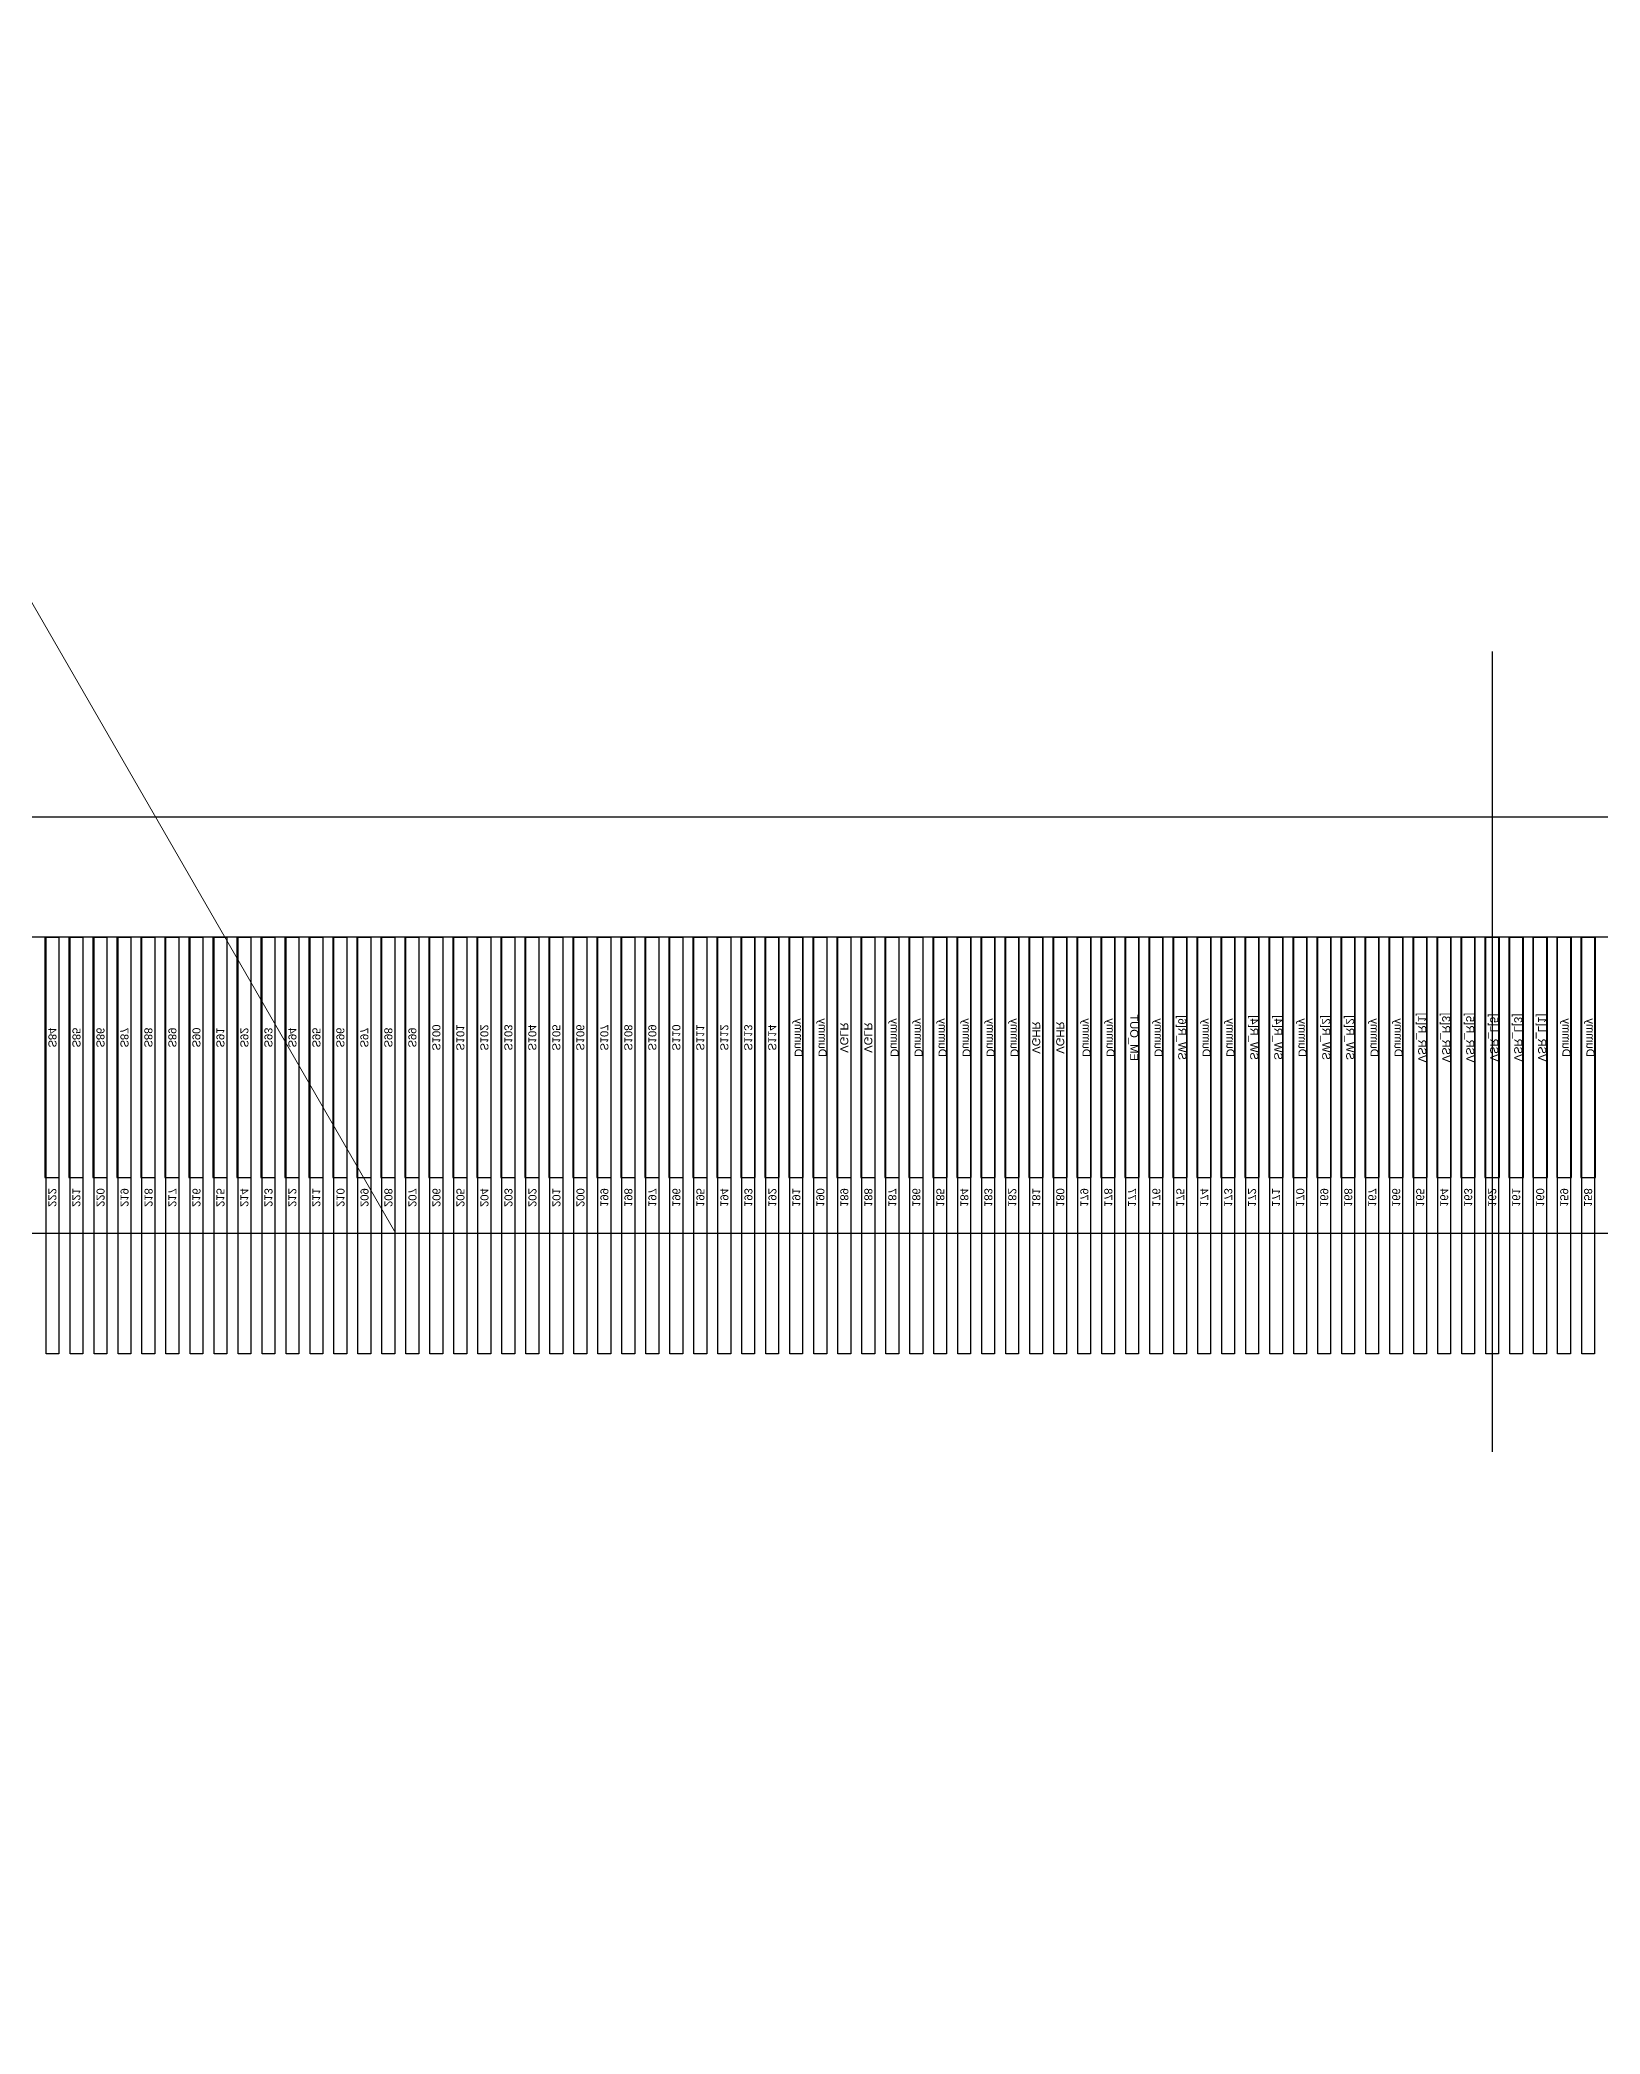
# Model space of a CAD drawing. Header units: inches. Extents: x 1765 to 5217, y -1519 to 441.
# Drawn here: x 4135.286 to 4137.236, y -1299.16 to -1296.668 of the extents above; entities that cross this region are included whole.
import ezdxf
from ezdxf.enums import TextEntityAlignment as Align

# ---------------------------------------------------------------- set-up
doc = ezdxf.new("R2010")
doc.units = ezdxf.units.IN
doc.header["$MEASUREMENT"] = 0
doc.linetypes.add('ACISOTGB', pattern=[9, 4, -1, 1, -1, 1, -1])
doc.layers.add('DIM', color=3, linetype='Continuous', lineweight=15)
doc.styles.add('MBC_Arial_Font', font='arial.ttf', dxfattribs={"width": 0.8})

msp = doc.modelspace()

# ---------------------------------------------------------------- hatches: boundary and pattern name
at = {"layer": 'DIM'}
h = msp.add_hatch(dxfattribs=at)
h.set_pattern_fill('HONEY', color=256, style=0)
h.set_pattern_definition([(0, (6241.1135, -2365.6452), (4.7625, 2.74963), [3.175, -6.35]), (120, (6241.1135, -2365.6452), (-4.7624994, 2.749631), [3.175, -6.35]), (60, (6241.1135, -2365.6452), (6e-07, 5.499261), [-6.35, 3.175])])
edge = h.paths.add_edge_path()
edge.add_line((4154.4949, -1263.4445), (4154.4949, -1289.1595))
edge.add_arc((4145.4949, -1289.1595), 9, -90, 0, ccw=False)
edge.add_line((4145.4949, -1298.1595), (4128.7079, -1298.1595))
edge.add_arc((4128.7079, -1289.1595), 9, 180, 270, ccw=False)
edge.add_line((4119.7079, -1289.1595), (4119.7079, -1263.4445))
edge.add_arc((4128.1279, -1263.4445), 8.42, 90, 180, ccw=False)
edge.add_line((4128.1279, -1255.0245), (4146.0749, -1255.0245))
edge.add_arc((4146.0749, -1263.4445), 8.42, 0, 90, ccw=False)

# ---------------------------------------------------------------- linework, layer by layer
at = {"color": 1, "linetype": 'ACISOTGB'}
msp.add_line((4137.1014, -1247.4324), (4137.1014, -1306.7349), dxfattribs=at)
msp.add_line((4137.1014, -1247.4324), (4137.1014, -1306.7349), dxfattribs=at)
msp.add_line((4148.5098, -1297.6395), (4125.693, -1297.6395))
msp.add_line((4148.5098, -1297.6395), (4125.693, -1297.6395))
msp.add_lwpolyline([(4154.4949, -1263.4445), (4154.4949, -1289.1595, -0.414214), (4145.4949, -1298.1595), (4128.7079, -1298.1595, -0.414214), (4119.7079, -1289.1595), (4119.7079, -1263.4445, -0.414214), (4128.1279, -1255.0245), (4146.0749, -1255.0245, -0.414214)], format="xyb", close=True)
msp.add_lwpolyline([(4154.4949, -1263.4445), (4154.4949, -1289.1595, -0.414214), (4145.4949, -1298.1595), (4128.7079, -1298.1595, -0.414214), (4119.7079, -1289.1595), (4119.7079, -1263.4445, -0.414214), (4128.1279, -1255.0245), (4146.0749, -1255.0245, -0.414214)], format="xyb", close=True)
msp.add_lwpolyline([(4142.2404, -1297.7895), (4131.9624, -1297.7895, 0.414214), (4131.7624, -1297.9895), (4131.7624, -1298.1403, 0.254671), (4131.8539, -1298.3083), (4132.1619, -1298.5072, -0.254671), (4132.2992, -1298.7592), (4132.2992, -1300.1887, -0.315299), (4132.1018, -1300.4706), (4131.6888, -1300.6209, 0.315299), (4131.4914, -1300.9028), (4131.4914, -1304.3102, -0.263643), (4131.3455, -1304.5675), (4129.9536, -1305.4013, 0.263643), (4129.8564, -1305.5729), (4129.8564, -1307.6669, 0.414214), (4130.0564, -1307.8669), (4144.1464, -1307.8669, 0.414214)], format="xyb")
at = {"color": 2}
for points in [[(4135.3104, -1297.7895), (4135.2924, -1297.7895), (4135.2924, -1298.0895), (4135.3104, -1298.0895)], [(4135.3104, -1297.7895), (4135.2924, -1297.7895), (4135.2924, -1298.0895), (4135.3104, -1298.0895)], [(4135.3404, -1297.7895), (4135.3224, -1297.7895), (4135.3224, -1298.0895), (4135.3404, -1298.0895)], [(4135.3404, -1297.7895), (4135.3224, -1297.7895), (4135.3224, -1298.0895), (4135.3404, -1298.0895)], [(4135.3704, -1297.7895), (4135.3524, -1297.7895), (4135.3524, -1298.0895), (4135.3704, -1298.0895)], [(4135.3704, -1297.7895), (4135.3524, -1297.7895), (4135.3524, -1298.0895), (4135.3704, -1298.0895)], [(4135.4004, -1297.7895), (4135.3824, -1297.7895), (4135.3824, -1298.0895), (4135.4004, -1298.0895)], [(4135.4004, -1297.7895), (4135.3824, -1297.7895), (4135.3824, -1298.0895), (4135.4004, -1298.0895)], [(4135.4304, -1297.7895), (4135.4124, -1297.7895), (4135.4124, -1298.0895), (4135.4304, -1298.0895)], [(4135.4304, -1297.7895), (4135.4124, -1297.7895), (4135.4124, -1298.0895), (4135.4304, -1298.0895)], [(4135.4604, -1297.7895), (4135.4424, -1297.7895), (4135.4424, -1298.0895), (4135.4604, -1298.0895)], [(4135.4604, -1297.7895), (4135.4424, -1297.7895), (4135.4424, -1298.0895), (4135.4604, -1298.0895)], [(4135.4904, -1297.7895), (4135.4724, -1297.7895), (4135.4724, -1298.0895), (4135.4904, -1298.0895)], [(4135.4904, -1297.7895), (4135.4724, -1297.7895), (4135.4724, -1298.0895), (4135.4904, -1298.0895)], [(4135.5204, -1297.7895), (4135.5024, -1297.7895), (4135.5024, -1298.0895), (4135.5204, -1298.0895)], [(4135.5204, -1297.7895), (4135.5024, -1297.7895), (4135.5024, -1298.0895), (4135.5204, -1298.0895)], [(4135.5504, -1297.7895), (4135.5324, -1297.7895), (4135.5324, -1298.0895), (4135.5504, -1298.0895)], [(4135.5504, -1297.7895), (4135.5324, -1297.7895), (4135.5324, -1298.0895), (4135.5504, -1298.0895)], [(4135.5804, -1297.7895), (4135.5624, -1297.7895), (4135.5624, -1298.0895), (4135.5804, -1298.0895)], [(4135.5804, -1297.7895), (4135.5624, -1297.7895), (4135.5624, -1298.0895), (4135.5804, -1298.0895)], [(4135.6104, -1297.7895), (4135.5924, -1297.7895), (4135.5924, -1298.0895), (4135.6104, -1298.0895)], [(4135.6104, -1297.7895), (4135.5924, -1297.7895), (4135.5924, -1298.0895), (4135.6104, -1298.0895)], [(4135.6404, -1297.7895), (4135.6224, -1297.7895), (4135.6224, -1298.0895), (4135.6404, -1298.0895)], [(4135.6404, -1297.7895), (4135.6224, -1297.7895), (4135.6224, -1298.0895), (4135.6404, -1298.0895)], [(4135.6704, -1297.7895), (4135.6524, -1297.7895), (4135.6524, -1298.0895), (4135.6704, -1298.0895)], [(4135.6704, -1297.7895), (4135.6524, -1297.7895), (4135.6524, -1298.0895), (4135.6704, -1298.0895)], [(4135.7004, -1297.7895), (4135.6824, -1297.7895), (4135.6824, -1298.0895), (4135.7004, -1298.0895)], [(4135.7004, -1297.7895), (4135.6824, -1297.7895), (4135.6824, -1298.0895), (4135.7004, -1298.0895)], [(4135.7304, -1297.7895), (4135.7124, -1297.7895), (4135.7124, -1298.0895), (4135.7304, -1298.0895)], [(4135.7304, -1297.7895), (4135.7124, -1297.7895), (4135.7124, -1298.0895), (4135.7304, -1298.0895)], [(4135.7604, -1297.7895), (4135.7424, -1297.7895), (4135.7424, -1298.0895), (4135.7604, -1298.0895)], [(4135.7604, -1297.7895), (4135.7424, -1297.7895), (4135.7424, -1298.0895), (4135.7604, -1298.0895)], [(4135.7904, -1297.7895), (4135.7724, -1297.7895), (4135.7724, -1298.0895), (4135.7904, -1298.0895)], [(4135.7904, -1297.7895), (4135.7724, -1297.7895), (4135.7724, -1298.0895), (4135.7904, -1298.0895)], [(4135.8204, -1297.7895), (4135.8024, -1297.7895), (4135.8024, -1298.0895), (4135.8204, -1298.0895)], [(4135.8204, -1297.7895), (4135.8024, -1297.7895), (4135.8024, -1298.0895), (4135.8204, -1298.0895)], [(4135.8504, -1297.7895), (4135.8324, -1297.7895), (4135.8324, -1298.0895), (4135.8504, -1298.0895)], [(4135.8504, -1297.7895), (4135.8324, -1297.7895), (4135.8324, -1298.0895), (4135.8504, -1298.0895)], [(4135.8804, -1297.7895), (4135.8624, -1297.7895), (4135.8624, -1298.0895), (4135.8804, -1298.0895)], [(4135.8804, -1297.7895), (4135.8624, -1297.7895), (4135.8624, -1298.0895), (4135.8804, -1298.0895)], [(4135.9104, -1297.7895), (4135.8924, -1297.7895), (4135.8924, -1298.0895), (4135.9104, -1298.0895)], [(4135.9104, -1297.7895), (4135.8924, -1297.7895), (4135.8924, -1298.0895), (4135.9104, -1298.0895)], [(4135.9404, -1297.7895), (4135.9224, -1297.7895), (4135.9224, -1298.0895), (4135.9404, -1298.0895)], [(4135.9404, -1297.7895), (4135.9224, -1297.7895), (4135.9224, -1298.0895), (4135.9404, -1298.0895)], [(4135.9704, -1297.7895), (4135.9524, -1297.7895), (4135.9524, -1298.0895), (4135.9704, -1298.0895)], [(4135.9704, -1297.7895), (4135.9524, -1297.7895), (4135.9524, -1298.0895), (4135.9704, -1298.0895)], [(4136.0004, -1297.7895), (4135.9824, -1297.7895), (4135.9824, -1298.0895), (4136.0004, -1298.0895)], [(4136.0004, -1297.7895), (4135.9824, -1297.7895), (4135.9824, -1298.0895), (4136.0004, -1298.0895)], [(4136.0304, -1297.7895), (4136.0124, -1297.7895), (4136.0124, -1298.0895), (4136.0304, -1298.0895)], [(4136.0304, -1297.7895), (4136.0124, -1297.7895), (4136.0124, -1298.0895), (4136.0304, -1298.0895)], [(4136.0604, -1297.7895), (4136.0424, -1297.7895), (4136.0424, -1298.0895), (4136.0604, -1298.0895)], [(4136.0604, -1297.7895), (4136.0424, -1297.7895), (4136.0424, -1298.0895), (4136.0604, -1298.0895)], [(4136.0904, -1297.7895), (4136.0724, -1297.7895), (4136.0724, -1298.0895), (4136.0904, -1298.0895)], [(4136.0904, -1297.7895), (4136.0724, -1297.7895), (4136.0724, -1298.0895), (4136.0904, -1298.0895)], [(4136.1204, -1297.7895), (4136.1024, -1297.7895), (4136.1024, -1298.0895), (4136.1204, -1298.0895)], [(4136.1204, -1297.7895), (4136.1024, -1297.7895), (4136.1024, -1298.0895), (4136.1204, -1298.0895)], [(4136.1504, -1297.7895), (4136.1324, -1297.7895), (4136.1324, -1298.0895), (4136.1504, -1298.0895)], [(4136.1504, -1297.7895), (4136.1324, -1297.7895), (4136.1324, -1298.0895), (4136.1504, -1298.0895)], [(4136.1804, -1297.7895), (4136.1624, -1297.7895), (4136.1624, -1298.0895), (4136.1804, -1298.0895)], [(4136.1804, -1297.7895), (4136.1624, -1297.7895), (4136.1624, -1298.0895), (4136.1804, -1298.0895)], [(4136.2104, -1297.7895), (4136.1924, -1297.7895), (4136.1924, -1298.0895), (4136.2104, -1298.0895)], [(4136.2104, -1297.7895), (4136.1924, -1297.7895), (4136.1924, -1298.0895), (4136.2104, -1298.0895)], [(4136.2404, -1297.7895), (4136.2224, -1297.7895), (4136.2224, -1298.0895), (4136.2404, -1298.0895)], [(4136.2404, -1297.7895), (4136.2224, -1297.7895), (4136.2224, -1298.0895), (4136.2404, -1298.0895)], [(4136.2704, -1297.7895), (4136.2524, -1297.7895), (4136.2524, -1298.0895), (4136.2704, -1298.0895)], [(4136.2704, -1297.7895), (4136.2524, -1297.7895), (4136.2524, -1298.0895), (4136.2704, -1298.0895)], [(4136.3004, -1297.7895), (4136.2824, -1297.7895), (4136.2824, -1298.0895), (4136.3004, -1298.0895)], [(4136.3004, -1297.7895), (4136.2824, -1297.7895), (4136.2824, -1298.0895), (4136.3004, -1298.0895)], [(4136.3304, -1297.7895), (4136.3124, -1297.7895), (4136.3124, -1298.0895), (4136.3304, -1298.0895)], [(4136.3304, -1297.7895), (4136.3124, -1297.7895), (4136.3124, -1298.0895), (4136.3304, -1298.0895)], [(4136.3604, -1297.7895), (4136.3424, -1297.7895), (4136.3424, -1298.0895), (4136.3604, -1298.0895)], [(4136.3604, -1297.7895), (4136.3424, -1297.7895), (4136.3424, -1298.0895), (4136.3604, -1298.0895)], [(4136.3904, -1297.7895), (4136.3724, -1297.7895), (4136.3724, -1298.0895), (4136.3904, -1298.0895)], [(4136.3904, -1297.7895), (4136.3724, -1297.7895), (4136.3724, -1298.0895), (4136.3904, -1298.0895)], [(4136.4204, -1297.7895), (4136.4024, -1297.7895), (4136.4024, -1298.0895), (4136.4204, -1298.0895)], [(4136.4204, -1297.7895), (4136.4024, -1297.7895), (4136.4024, -1298.0895), (4136.4204, -1298.0895)], [(4136.4504, -1297.7895), (4136.4324, -1297.7895), (4136.4324, -1298.0895), (4136.4504, -1298.0895)], [(4136.4504, -1297.7895), (4136.4324, -1297.7895), (4136.4324, -1298.0895), (4136.4504, -1298.0895)], [(4136.4804, -1297.7895), (4136.4624, -1297.7895), (4136.4624, -1298.0895), (4136.4804, -1298.0895)], [(4136.4804, -1297.7895), (4136.4624, -1297.7895), (4136.4624, -1298.0895), (4136.4804, -1298.0895)], [(4136.5104, -1297.7895), (4136.4924, -1297.7895), (4136.4924, -1298.0895), (4136.5104, -1298.0895)], [(4136.5104, -1297.7895), (4136.4924, -1297.7895), (4136.4924, -1298.0895), (4136.5104, -1298.0895)], [(4136.5404, -1297.7895), (4136.5224, -1297.7895), (4136.5224, -1298.0895), (4136.5404, -1298.0895)], [(4136.5404, -1297.7895), (4136.5224, -1297.7895), (4136.5224, -1298.0895), (4136.5404, -1298.0895)], [(4136.5704, -1297.7895), (4136.5524, -1297.7895), (4136.5524, -1298.0895), (4136.5704, -1298.0895)], [(4136.5704, -1297.7895), (4136.5524, -1297.7895), (4136.5524, -1298.0895), (4136.5704, -1298.0895)], [(4136.6004, -1297.7895), (4136.5824, -1297.7895), (4136.5824, -1298.0895), (4136.6004, -1298.0895)], [(4136.6004, -1297.7895), (4136.5824, -1297.7895), (4136.5824, -1298.0895), (4136.6004, -1298.0895)], [(4136.6304, -1297.7895), (4136.6124, -1297.7895), (4136.6124, -1298.0895), (4136.6304, -1298.0895)], [(4136.6304, -1297.7895), (4136.6124, -1297.7895), (4136.6124, -1298.0895), (4136.6304, -1298.0895)], [(4136.6604, -1297.7895), (4136.6424, -1297.7895), (4136.6424, -1298.0895), (4136.6604, -1298.0895)], [(4136.6604, -1297.7895), (4136.6424, -1297.7895), (4136.6424, -1298.0895), (4136.6604, -1298.0895)], [(4136.6904, -1297.7895), (4136.6724, -1297.7895), (4136.6724, -1298.0895), (4136.6904, -1298.0895)], [(4136.6904, -1297.7895), (4136.6724, -1297.7895), (4136.6724, -1298.0895), (4136.6904, -1298.0895)], [(4136.7204, -1297.7895), (4136.7024, -1297.7895), (4136.7024, -1298.0895), (4136.7204, -1298.0895)], [(4136.7204, -1297.7895), (4136.7024, -1297.7895), (4136.7024, -1298.0895), (4136.7204, -1298.0895)], [(4136.7504, -1297.7895), (4136.7324, -1297.7895), (4136.7324, -1298.0895), (4136.7504, -1298.0895)], [(4136.7504, -1297.7895), (4136.7324, -1297.7895), (4136.7324, -1298.0895), (4136.7504, -1298.0895)], [(4136.7804, -1297.7895), (4136.7624, -1297.7895), (4136.7624, -1298.0895), (4136.7804, -1298.0895)], [(4136.7804, -1297.7895), (4136.7624, -1297.7895), (4136.7624, -1298.0895), (4136.7804, -1298.0895)], [(4136.8104, -1297.7895), (4136.7924, -1297.7895), (4136.7924, -1298.0895), (4136.8104, -1298.0895)], [(4136.8104, -1297.7895), (4136.7924, -1297.7895), (4136.7924, -1298.0895), (4136.8104, -1298.0895)], [(4136.8404, -1297.7895), (4136.8224, -1297.7895), (4136.8224, -1298.0895), (4136.8404, -1298.0895)], [(4136.8404, -1297.7895), (4136.8224, -1297.7895), (4136.8224, -1298.0895), (4136.8404, -1298.0895)], [(4136.8704, -1297.7895), (4136.8524, -1297.7895), (4136.8524, -1298.0895), (4136.8704, -1298.0895)], [(4136.8704, -1297.7895), (4136.8524, -1297.7895), (4136.8524, -1298.0895), (4136.8704, -1298.0895)], [(4136.9004, -1297.7895), (4136.8824, -1297.7895), (4136.8824, -1298.0895), (4136.9004, -1298.0895)], [(4136.9004, -1297.7895), (4136.8824, -1297.7895), (4136.8824, -1298.0895), (4136.9004, -1298.0895)], [(4136.9304, -1297.7895), (4136.9124, -1297.7895), (4136.9124, -1298.0895), (4136.9304, -1298.0895)], [(4136.9304, -1297.7895), (4136.9124, -1297.7895), (4136.9124, -1298.0895), (4136.9304, -1298.0895)], [(4136.9604, -1297.7895), (4136.9424, -1297.7895), (4136.9424, -1298.0895), (4136.9604, -1298.0895)], [(4136.9604, -1297.7895), (4136.9424, -1297.7895), (4136.9424, -1298.0895), (4136.9604, -1298.0895)], [(4136.9904, -1297.7895), (4136.9724, -1297.7895), (4136.9724, -1298.0895), (4136.9904, -1298.0895)], [(4136.9904, -1297.7895), (4136.9724, -1297.7895), (4136.9724, -1298.0895), (4136.9904, -1298.0895)], [(4137.0204, -1297.7895), (4137.0024, -1297.7895), (4137.0024, -1298.0895), (4137.0204, -1298.0895)], [(4137.0204, -1297.7895), (4137.0024, -1297.7895), (4137.0024, -1298.0895), (4137.0204, -1298.0895)], [(4137.0504, -1297.7895), (4137.0324, -1297.7895), (4137.0324, -1298.0895), (4137.0504, -1298.0895)], [(4137.0504, -1297.7895), (4137.0324, -1297.7895), (4137.0324, -1298.0895), (4137.0504, -1298.0895)], [(4137.0804, -1297.7895), (4137.0624, -1297.7895), (4137.0624, -1298.0895), (4137.0804, -1298.0895)], [(4137.0804, -1297.7895), (4137.0624, -1297.7895), (4137.0624, -1298.0895), (4137.0804, -1298.0895)], [(4137.1104, -1297.7895), (4137.0924, -1297.7895), (4137.0924, -1298.0895), (4137.1104, -1298.0895)], [(4137.1104, -1297.7895), (4137.0924, -1297.7895), (4137.0924, -1298.0895), (4137.1104, -1298.0895)], [(4137.1404, -1297.7895), (4137.1224, -1297.7895), (4137.1224, -1298.0895), (4137.1404, -1298.0895)], [(4137.1404, -1297.7895), (4137.1224, -1297.7895), (4137.1224, -1298.0895), (4137.1404, -1298.0895)], [(4137.1704, -1297.7895), (4137.1524, -1297.7895), (4137.1524, -1298.0895), (4137.1704, -1298.0895)], [(4137.1704, -1297.7895), (4137.1524, -1297.7895), (4137.1524, -1298.0895), (4137.1704, -1298.0895)], [(4137.2004, -1297.7895), (4137.1824, -1297.7895), (4137.1824, -1298.0895), (4137.2004, -1298.0895)], [(4137.2004, -1297.7895), (4137.1824, -1297.7895), (4137.1824, -1298.0895), (4137.2004, -1298.0895)], [(4137.2304, -1297.7895), (4137.2124, -1297.7895), (4137.2124, -1298.0895), (4137.2304, -1298.0895)], [(4137.2304, -1297.7895), (4137.2124, -1297.7895), (4137.2124, -1298.0895), (4137.2304, -1298.0895)]]:
    msp.add_lwpolyline(points, close=True, dxfattribs=at)
at = {"color": 0}
for points in [[(4135.2941, -1297.7895), (4135.3101, -1297.7895), (4135.3101, -1298.31), (4135.2941, -1298.31)], [(4135.3241, -1297.7895), (4135.3401, -1297.7895), (4135.3401, -1298.31), (4135.3241, -1298.31)], [(4135.3541, -1297.7895), (4135.3701, -1297.7895), (4135.3701, -1298.31), (4135.3541, -1298.31)], [(4135.3841, -1297.7895), (4135.4001, -1297.7895), (4135.4001, -1298.31), (4135.3841, -1298.31)], [(4135.414, -1297.7895), (4135.43, -1297.7895), (4135.43, -1298.31), (4135.414, -1298.31)], [(4135.444, -1297.7895), (4135.46, -1297.7895), (4135.46, -1298.31), (4135.444, -1298.31)], [(4135.474, -1297.7895), (4135.49, -1297.7895), (4135.49, -1298.31), (4135.474, -1298.31)], [(4135.504, -1297.7895), (4135.52, -1297.7895), (4135.52, -1298.31), (4135.504, -1298.31)], [(4135.534, -1297.7895), (4135.55, -1297.7895), (4135.55, -1298.31), (4135.534, -1298.31)], [(4135.564, -1297.7895), (4135.58, -1297.7895), (4135.58, -1298.31), (4135.564, -1298.31)], [(4135.594, -1297.7895), (4135.61, -1297.7895), (4135.61, -1298.31), (4135.594, -1298.31)], [(4135.624, -1297.7895), (4135.64, -1297.7895), (4135.64, -1298.31), (4135.624, -1298.31)], [(4135.6539, -1297.7895), (4135.6699, -1297.7895), (4135.6699, -1298.31), (4135.6539, -1298.31)], [(4135.6839, -1297.7895), (4135.6999, -1297.7895), (4135.6999, -1298.31), (4135.6839, -1298.31)], [(4135.7139, -1297.7895), (4135.7299, -1297.7895), (4135.7299, -1298.31), (4135.7139, -1298.31)], [(4135.7439, -1297.7895), (4135.7599, -1297.7895), (4135.7599, -1298.31), (4135.7439, -1298.31)], [(4135.7739, -1297.7895), (4135.7899, -1297.7895), (4135.7899, -1298.31), (4135.7739, -1298.31)], [(4135.8039, -1297.7895), (4135.8199, -1297.7895), (4135.8199, -1298.31), (4135.8039, -1298.31)], [(4135.8339, -1297.7895), (4135.8499, -1297.7895), (4135.8499, -1298.31), (4135.8339, -1298.31)], [(4135.8639, -1297.7895), (4135.8799, -1297.7895), (4135.8799, -1298.31), (4135.8639, -1298.31)], [(4135.8938, -1297.7895), (4135.9098, -1297.7895), (4135.9098, -1298.31), (4135.8938, -1298.31)], [(4135.9238, -1297.7895), (4135.9398, -1297.7895), (4135.9398, -1298.31), (4135.9238, -1298.31)], [(4135.9538, -1297.7895), (4135.9698, -1297.7895), (4135.9698, -1298.31), (4135.9538, -1298.31)], [(4135.9838, -1297.7895), (4135.9998, -1297.7895), (4135.9998, -1298.31), (4135.9838, -1298.31)], [(4136.0138, -1297.7895), (4136.0298, -1297.7895), (4136.0298, -1298.31), (4136.0138, -1298.31)], [(4136.0438, -1297.7895), (4136.0598, -1297.7895), (4136.0598, -1298.31), (4136.0438, -1298.31)], [(4136.0738, -1297.7895), (4136.0898, -1297.7895), (4136.0898, -1298.31), (4136.0738, -1298.31)], [(4136.1038, -1297.7895), (4136.1198, -1297.7895), (4136.1198, -1298.31), (4136.1038, -1298.31)], [(4136.1338, -1297.7895), (4136.1498, -1297.7895), (4136.1498, -1298.31), (4136.1338, -1298.31)], [(4136.1637, -1297.7895), (4136.1797, -1297.7895), (4136.1797, -1298.31), (4136.1637, -1298.31)], [(4136.1937, -1297.7895), (4136.2097, -1297.7895), (4136.2097, -1298.31), (4136.1937, -1298.31)], [(4136.2237, -1297.7895), (4136.2397, -1297.7895), (4136.2397, -1298.31), (4136.2237, -1298.31)], [(4136.2537, -1297.7895), (4136.2697, -1297.7895), (4136.2697, -1298.31), (4136.2537, -1298.31)], [(4136.2837, -1297.7895), (4136.2997, -1297.7895), (4136.2997, -1298.31), (4136.2837, -1298.31)], [(4136.3137, -1297.7895), (4136.3297, -1297.7895), (4136.3297, -1298.31), (4136.3137, -1298.31)], [(4136.3437, -1297.7895), (4136.3597, -1297.7895), (4136.3597, -1298.31), (4136.3437, -1298.31)], [(4136.3737, -1297.7895), (4136.3897, -1297.7895), (4136.3897, -1298.31), (4136.3737, -1298.31)], [(4136.4036, -1297.7895), (4136.4196, -1297.7895), (4136.4196, -1298.31), (4136.4036, -1298.31)], [(4136.4336, -1297.7895), (4136.4496, -1297.7895), (4136.4496, -1298.31), (4136.4336, -1298.31)], [(4136.4636, -1297.7895), (4136.4796, -1297.7895), (4136.4796, -1298.31), (4136.4636, -1298.31)], [(4136.4936, -1297.7895), (4136.5096, -1297.7895), (4136.5096, -1298.31), (4136.4936, -1298.31)], [(4136.5236, -1297.7895), (4136.5396, -1297.7895), (4136.5396, -1298.31), (4136.5236, -1298.31)], [(4136.5536, -1297.7895), (4136.5696, -1297.7895), (4136.5696, -1298.31), (4136.5536, -1298.31)], [(4136.5836, -1297.7895), (4136.5996, -1297.7895), (4136.5996, -1298.31), (4136.5836, -1298.31)], [(4136.6136, -1297.7895), (4136.6296, -1297.7895), (4136.6296, -1298.31), (4136.6136, -1298.31)], [(4136.6435, -1297.7895), (4136.6595, -1297.7895), (4136.6595, -1298.31), (4136.6435, -1298.31)], [(4136.6735, -1297.7895), (4136.6895, -1297.7895), (4136.6895, -1298.31), (4136.6735, -1298.31)], [(4136.7035, -1297.7895), (4136.7195, -1297.7895), (4136.7195, -1298.31), (4136.7035, -1298.31)], [(4136.7335, -1297.7895), (4136.7495, -1297.7895), (4136.7495, -1298.31), (4136.7335, -1298.31)], [(4136.7635, -1297.7895), (4136.7795, -1297.7895), (4136.7795, -1298.31), (4136.7635, -1298.31)], [(4136.7935, -1297.7895), (4136.8095, -1297.7895), (4136.8095, -1298.31), (4136.7935, -1298.31)], [(4136.8235, -1297.7895), (4136.8395, -1297.7895), (4136.8395, -1298.31), (4136.8235, -1298.31)], [(4136.8535, -1297.7895), (4136.8695, -1297.7895), (4136.8695, -1298.31), (4136.8535, -1298.31)], [(4136.8835, -1297.7895), (4136.8995, -1297.7895), (4136.8995, -1298.31), (4136.8835, -1298.31)], [(4136.9134, -1297.7895), (4136.9294, -1297.7895), (4136.9294, -1298.31), (4136.9134, -1298.31)], [(4136.9434, -1297.7895), (4136.9594, -1297.7895), (4136.9594, -1298.31), (4136.9434, -1298.31)], [(4136.9734, -1297.7895), (4136.9894, -1297.7895), (4136.9894, -1298.31), (4136.9734, -1298.31)], [(4137.0034, -1297.7895), (4137.0194, -1297.7895), (4137.0194, -1298.31), (4137.0034, -1298.31)], [(4137.0334, -1297.7895), (4137.0494, -1297.7895), (4137.0494, -1298.31), (4137.0334, -1298.31)], [(4137.0634, -1297.7895), (4137.0794, -1297.7895), (4137.0794, -1298.31), (4137.0634, -1298.31)], [(4137.0934, -1297.7895), (4137.1094, -1297.7895), (4137.1094, -1298.31), (4137.0934, -1298.31)], [(4137.1234, -1297.7895), (4137.1394, -1297.7895), (4137.1394, -1298.31), (4137.1234, -1298.31)], [(4137.1533, -1297.7895), (4137.1693, -1297.7895), (4137.1693, -1298.31), (4137.1533, -1298.31)], [(4137.1833, -1297.7895), (4137.1993, -1297.7895), (4137.1993, -1298.31), (4137.1833, -1298.31)], [(4137.2133, -1297.7895), (4137.2293, -1297.7895), (4137.2293, -1298.31), (4137.2133, -1298.31)]]:
    msp.add_lwpolyline(points, close=True, dxfattribs=at)

# ---------------------------------------------------------------- texts
at = {"color": 3, "style": 'MBC_Arial_Font', "text_generation_flag": 4}
for s, p in [('Dummy', (4136.2347, -1297.9148)), ('Dummy', (4136.2646, -1297.9148)), ('Dummy', (4136.3546, -1297.9148)), ('Dummy', (4136.3846, -1297.9148)), ('Dummy', (4136.4146, -1297.9148)), ('Dummy', (4136.4446, -1297.9148)), ('Dummy', (4136.4746, -1297.9148)), ('Dummy', (4136.5045, -1297.9148)), ('Dummy', (4136.5945, -1297.9148)), ('Dummy', (4136.6245, -1297.9148)), ('EM_OUT', (4136.6541, -1297.9148)), ('Dummy', (4136.6845, -1297.9148)), ('SW_R[6]', (4136.7141, -1297.9148)), ('Dummy', (4136.7445, -1297.9148)), ('Dummy', (4136.7744, -1297.9148)), ('SW_R[4]', (4136.8041, -1297.9148)), ('SW_R[4]', (4136.8341, -1297.9148)), ('Dummy', (4136.8644, -1297.9148)), ('SW_R[2]', (4136.8941, -1297.9148)), ('SW_R[2]', (4136.924, -1297.9148)), ('Dummy', (4136.9544, -1297.9148)), ('Dummy', (4136.9844, -1297.9148)), ('VSR_R[1]', (4137.014, -1297.9148)), ('VSR_R[3]', (4137.044, -1297.9148)), ('VSR_R[5]', (4137.074, -1297.9148)), ('VSR_L[5]', (4137.104, -1297.9148)), ('VSR_L[3]', (4137.134, -1297.9148)), ('VSR_L[1]', (4137.1639, -1297.9148)), ('Dummy', (4137.1943, -1297.9148)), ('Dummy', (4137.2243, -1297.9148)), ('S84', (4135.3021, -1297.9148)), ('S85', (4135.3321, -1297.9148)), ('S86', (4135.3621, -1297.9148)), ('S87', (4135.3921, -1297.9148)), ('S88', (4135.422, -1297.9148)), ('S89', (4135.452, -1297.9148)), ('S90', (4135.482, -1297.9148)), ('S91', (4135.512, -1297.9148)), ('S92', (4135.542, -1297.9148)), ('S93', (4135.572, -1297.9148)), ('S94', (4135.602, -1297.9148)), ('S95', (4135.632, -1297.9148)), ('S96', (4135.6619, -1297.9148)), ('S97', (4135.6919, -1297.9148)), ('S98', (4135.7219, -1297.9148)), ('S99', (4135.7519, -1297.9148)), ('S100', (4135.7819, -1297.9148)), ('S101', (4135.8119, -1297.9148)), ('S102', (4135.8419, -1297.9148)), ('S103', (4135.8719, -1297.9148)), ('S104', (4135.9018, -1297.9148)), ('S105', (4135.9318, -1297.9148)), ('S106', (4135.9618, -1297.9148)), ('S107', (4135.9918, -1297.9148)), ('S108', (4136.0218, -1297.9148)), ('S109', (4136.0518, -1297.9148)), ('S110', (4136.0818, -1297.9148)), ('S111', (4136.1118, -1297.9148)), ('S112', (4136.1418, -1297.9148)), ('S113', (4136.1717, -1297.9148)), ('S114', (4136.2017, -1297.9148)), ('VGLR', (4136.2917, -1297.9148)), ('VGLR', (4136.3217, -1297.9148)), ('VGHR', (4136.5316, -1297.9148)), ('VGHR', (4136.5616, -1297.9148)), ('222', (4135.302, -1298.1147)), ('221', (4135.332, -1298.1147)), ('220', (4135.3622, -1298.1147)), ('219', (4135.3922, -1298.1147)), ('218', (4135.4222, -1298.1147)), ('217', (4135.452, -1298.1147)), ('216', (4135.4821, -1298.1147)), ('215', (4135.5121, -1298.1147)), ('214', (4135.542, -1298.1147)), ('213', (4135.5721, -1298.1147)), ('212', (4135.6019, -1298.1147)), ('211', (4135.6319, -1298.1147)), ('210', (4135.6621, -1298.1147)), ('209', (4135.6921, -1298.1147)), ('208', (4135.722, -1298.1147)), ('207', (4135.752, -1298.1147)), ('206', (4135.782, -1298.1147)), ('205', (4135.812, -1298.1147)), ('204', (4135.842, -1298.1147)), ('203', (4135.872, -1298.1147)), ('202', (4135.902, -1298.1147)), ('201', (4135.932, -1298.1147)), ('200', (4135.962, -1298.1147)), ('199', (4135.9919, -1298.1147)), ('198', (4136.0219, -1298.1147)), ('197', (4136.0519, -1298.1147)), ('196', (4136.0819, -1298.1147)), ('195', (4136.1119, -1298.1147)), ('194', (4136.1419, -1298.1147)), ('193', (4136.1719, -1298.1147)), ('192', (4136.2019, -1298.1147)), ('191', (4136.2318, -1298.1147)), ('190', (4136.2618, -1298.1147)), ('189', (4136.2918, -1298.1147)), ('188', (4136.3218, -1298.1147)), ('187', (4136.3518, -1298.1147)), ('186', (4136.3818, -1298.1147)), ('185', (4136.4118, -1298.1147)), ('184', (4136.4418, -1298.1147)), ('183', (4136.4718, -1298.1147)), ('182', (4136.5017, -1298.1147)), ('181', (4136.5317, -1298.1147)), ('180', (4136.5617, -1298.1147)), ('179', (4136.5917, -1298.1147)), ('178', (4136.6217, -1298.1147)), ('177', (4136.6515, -1298.1147)), ('176', (4136.6817, -1298.1147)), ('175', (4136.7117, -1298.1147)), ('174', (4136.7415, -1298.1147)), ('173', (4136.7716, -1298.1147)), ('172', (4136.8014, -1298.1147)), ('171', (4136.8314, -1298.1147)), ('170', (4136.8616, -1298.1147)), ('169', (4136.8916, -1298.1147)), ('168', (4136.9216, -1298.1147)), ('167', (4136.9516, -1298.1147)), ('166', (4136.9815, -1298.1147)), ('165', (4137.0115, -1298.1147)), ('164', (4137.0415, -1298.1147)), ('163', (4137.0715, -1298.1147)), ('162', (4137.1015, -1298.1147)), ('161', (4137.1315, -1298.1147)), ('160', (4137.1615, -1298.1147)), ('159', (4137.1915, -1298.1147)), ('158', (4137.2214, -1298.1147))]:
    msp.add_text(s, height=0.01, rotation=90, dxfattribs=at).set_placement(p, align=Align.MIDDLE_CENTER)

doc.saveas('drawing.dxf')
